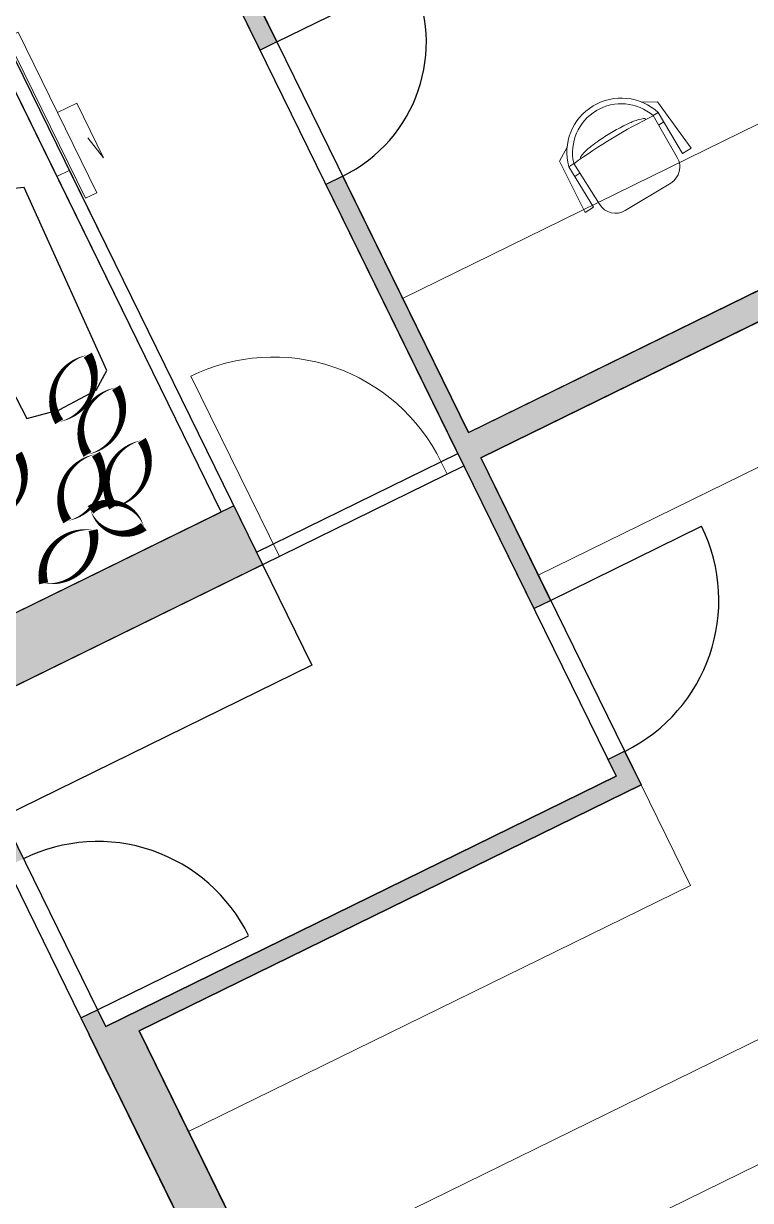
# Model space of a CAD drawing. Header units: millimetres. Extents: x 1754 to 2064, y 960 to 1845.
# Drawn here: x 1913.61 to 1917.5, y 1769.05 to 1775.35 of the extents above; entities that cross this region are included whole.
import ezdxf

# ---------------------------------------------------------------- set-up
doc = ezdxf.new("R2010")
doc.units = ezdxf.units.MM
for name, color, linetype in [('dveře', 3, 'Continuous'), ('okna', 4, 'Continuous'), ('SRAFY', 3, 'Continuous'), ('SRAFY-TERÉN', 252, 'Continuous'), ('STAFAZ', 252, 'Continuous'), ('zariz.predmety', 203, 'Continuous'), ('ZARIZOVAKY', 251, 'Continuous'), ('ZDIVO', 1, 'Continuous')]:
    doc.layers.add(name, color=color, linetype=linetype)
doc.layers.add('FLOATING-WINDOWS', color=2, linetype='Continuous', plot=False)

msp = doc.modelspace()

# ---------------------------------------------------------------- hatches: boundary and pattern name
at = {"layer": 'SRAFY'}
h = msp.add_hatch(color=256, dxfattribs=at)
h.paths.add_polyline_path([(1915.1879, 1776.1608), (1917.1711, 1777.133), (1917.5672, 1776.3248), (1917.9713, 1776.5229), (1917.267, 1777.9596), (1916.863, 1777.7615), (1917.1271, 1777.2227), (1915.0541, 1776.2065), (1915.2302, 1775.8474), (1914.6914, 1775.5833), (1914.8771, 1775.2044), (1914.9669, 1775.2484), (1914.8252, 1775.5375), (1915.364, 1775.8016)])
h.paths.add_polyline_path([(1916.4967, 1779.5309), (1916.0927, 1779.3328), (1916.2247, 1779.0635), (1913.7026, 1777.8271), (1913.613, 1777.7832), (1913.657, 1777.6934), (1916.2687, 1778.9737), (1916.5548, 1778.39), (1916.9589, 1778.5881)])
h.paths.add_polyline_path([(1918.3675, 1775.7148), (1917.9634, 1775.5167), (1918.5136, 1774.3943), (1915.9917, 1773.158), (1915.3191, 1774.5301), (1915.2293, 1774.4861), (1915.9349, 1773.0467), (1916.3421, 1772.2161), (1916.4319, 1772.2601), (1916.0577, 1773.0233), (1918.5798, 1774.2597), (1919.13, 1773.1373), (1919.5339, 1773.3353)])
h = msp.add_hatch(color=256, dxfattribs=at)
h.paths.add_polyline_path([(1914.7364, 1772.7654), (1907.1731, 1769.0577), (1906.4461, 1770.3227), (1906.056, 1770.0985), (1907.8496, 1766.9772), (1908.2398, 1767.2014), (1907.3478, 1768.7536), (1913.1473, 1771.5966), (1913.5214, 1770.8334), (1913.6112, 1770.8774), (1913.2371, 1771.6406), (1914.8904, 1772.4511)])
h.paths.add_polyline_path([(1914.2301, 1769.9557), (1916.9161, 1771.2724), (1916.828, 1771.452), (1916.7382, 1771.408), (1916.7822, 1771.3182), (1914.0514, 1769.9795), (1914.0074, 1770.0693), (1913.9176, 1770.0252), (1913.9616, 1769.9354), (1915.2381, 1767.3315), (1915.4626, 1767.4415)])
h.paths.add_polyline_path([(1908.4889, 1766.7678), (1908.0987, 1766.5436), (1910.4853, 1762.3905), (1910.8902, 1762.589)])
h.paths.add_polyline_path([(1915.4626, 1767.4415), (1915.2381, 1767.3315), (1915.5902, 1766.6132), (1915.8147, 1766.7232)])
h.paths.add_polyline_path([(1919.754, 1772.8864), (1919.3501, 1772.6884), (1921.6246, 1768.0483), (1921.7024, 1767.8894), (1922.1065, 1768.0875)])

# ---------------------------------------------------------------- linework, layer by layer
at = {"layer": 'dveře'}
for p, q in [((1914.9669, 1775.2484), (1915.6853, 1775.6006)), ((1916.4319, 1772.2601), (1917.24, 1772.6563)), ((1914.0074, 1770.0693), (1914.8155, 1770.4654))]:
    msp.add_line(p, q, dxfattribs=at)
for centre, radius, start, end in [((1914.9669, 1775.2484), 0.8, 296.11499, 26.11499), ((1916.4319, 1772.2601), 0.9, 296.11499, 26.11499), ((1914.0074, 1770.0693), 0.9, 26.11499, 116.11499)]:
    msp.add_arc(centre, radius, start, end, dxfattribs=at)
at = {"layer": 'FLOATING-WINDOWS'}
for points in [[(1908.7774, 1777.0832), (1909.3056, 1776.0057), (1912.4034, 1777.5243), (1914.8574, 1772.5185), (1915.9349, 1773.0467), (1912.9527, 1779.13)], [(1915.1879, 1776.1608), (1915.364, 1775.8016), (1914.8252, 1775.5375), (1915.9917, 1773.158), (1918.5136, 1774.3943), (1917.1711, 1777.133)], [(1910.4404, 1773.8613), (1913.4035, 1775.3139), (1914.669, 1772.7324), (1911.7058, 1771.2797)], [(1916.0577, 1773.0233), (1916.9161, 1771.2724), (1914.2301, 1769.9557), (1916.4167, 1765.4953), (1921.6246, 1768.0483), (1918.5798, 1774.2597)], [(1913.2371, 1771.6406), (1915.9679, 1772.9793), (1916.7822, 1771.3182), (1914.0514, 1769.9795)], [(1907.3478, 1768.7536), (1913.1473, 1771.5966), (1913.9176, 1770.0252), (1913.9616, 1769.9354), (1916.1922, 1765.3853), (1910.8018, 1762.7428)]]:
    msp.add_lwpolyline(points, close=True, dxfattribs=at)
at = {"layer": 'okna', "linetype": 'Continuous', "lineweight": 0}
for p, q in [((1913.7557, 1774.5955), (1913.4035, 1775.3139)), ((1913.7925, 1774.8709), (1913.896, 1774.9216)), ((1913.896, 1774.9216), (1914.0396, 1774.6287)), ((1914.0396, 1774.6287), (1913.9549, 1774.7351)), ((1914.2605, 1773.5657), (1913.7557, 1774.5955)), ((1913.7887, 1774.5282), (1913.856, 1774.5612)), ((1914.7364, 1772.7654), (1913.856, 1774.5612)), ((1914.669, 1772.7324), (1914.2605, 1773.5657)), ((1914.9802, 1772.4951), (1914.507, 1773.4604)), ((1915.9349, 1773.0467), (1914.8574, 1772.5185)), ((1915.9679, 1772.9793), (1914.8904, 1772.4511)), ((1915.8451, 1773.0026), (1915.8781, 1772.9353)), ((1914.9802, 1772.4951), (1914.9472, 1772.5625))]:
    msp.add_line(p, q, dxfattribs=at)
msp.add_lwpolyline([(1913.5213, 1775.2705), (1913.582, 1775.3003), (1914.003, 1774.4415), (1913.9423, 1774.4118)], close=True, dxfattribs=at)
msp.add_arc((1914.9472, 1772.5625), 1, 26.11499, 116.11499, dxfattribs=at)
at = {"layer": 'SRAFY-TERÉN'}
msp.add_lwpolyline([(1913.615, 1774.4693), (1913.4526, 1774.4541), (1913.1236, 1774.2072), (1913.628, 1773.2332), (1913.8024, 1773.2806), (1913.9992, 1773.3857), (1914.0574, 1773.4895), (1913.615, 1774.4693)], dxfattribs=at)
at = {"layer": 'STAFAZ'}
for p, q in [((1914.8904, 1772.4511), (1915.1545, 1771.9124)), ((1915.1545, 1771.9124), (1913.5012, 1771.1019))]:
    msp.add_line(p, q, dxfattribs=at)
at = {"layer": 'zariz.predmety', "color": 253, "linetype": 'Continuous', "ltscale": 0.001}
for points in [[(1913.955, 1773.5733, 0, 0, 0.520567), (1913.955, 1773.5733, 0, 0.05, 0.520567), (1913.8019, 1773.2158, 0, 0.05, 0.520567), (1913.955, 1773.5733, 0.05, 0.05, 0)], [(1913.9534, 1773.0411, 0, 0, 0.520567), (1913.9534, 1773.0411, 0, 0.05, 0.520567), (1914.1065, 1773.3987, 0, 0.05, 0.520567), (1913.9534, 1773.0411, 0.05, 0.05, 0)], [(1914.2441, 1773.1165, 0, 0, 0.520567), (1914.2441, 1773.1165, 0, 0.05, 0.520567), (1914.091, 1772.7589, 0, 0.05, 0.520567), (1914.2441, 1773.1165, 0.05, 0.05, 0)], [(1913.5806, 1773.0434, 0, 0, 0.520567), (1913.5806, 1773.0434, 0, 0.05, 0.520567), (1913.4275, 1772.6859, 0, 0.05, 0.520567), (1913.5806, 1773.0434, 0.05, 0.05, 0)], [(1913.9984, 1773.0427, 0, 0, 0.520567), (1913.9984, 1773.0427, 0, 0.05, 0.520567), (1913.8453, 1772.6851, 0, 0.05, 0.520567), (1913.9984, 1773.0427, 0.05, 0.05, 0)], [(1913.9698, 1772.7445, 0, 0, 0.520567), (1913.9698, 1772.7445, 0, 0.05, 0.520567), (1914.2548, 1772.6547, 0, 0.05, 0.520567), (1913.9698, 1772.7445, 0.05, 0.05, 0)], [(1913.7189, 1772.3512, 0, 0, 0.520567), (1913.7189, 1772.3512, 0, 0.05, 0.520567), (1913.9838, 1772.636, 0, 0.05, 0.520567), (1913.7189, 1772.3512, 0.05, 0.05, 0)]]:
    msp.add_lwpolyline(points, format="xyseb", close=True, dxfattribs=at)
at = {"layer": 'ZARIZOVAKY', "linetype": 'Continuous', "lineweight": 0}
for p, q in [((1915.6396, 1773.8764), (1918.1615, 1775.1127)), ((1916.9186, 1774.9264), (1917.0041, 1774.9276)), ((1917.0041, 1774.9276), (1917.1837, 1774.6798)), ((1917.0077, 1774.8707), (1916.9804, 1774.8542)), ((1917.138, 1774.6522), (1917.0077, 1774.8707)), ((1916.9804, 1774.8542), (1917.109, 1774.631)), ((1917.0097, 1774.8033), (1917.0381, 1774.8205)), ((1916.5208, 1774.6858), (1916.48, 1774.6106)), ((1917.1837, 1774.6798), (1917.138, 1774.6522)), ((1916.48, 1774.6106), (1916.6161, 1774.3365)), ((1916.5288, 1774.581), (1916.5561, 1774.5975)), ((1916.6618, 1774.3642), (1916.5288, 1774.581)), ((1916.5561, 1774.5975), (1916.6941, 1774.38)), ((1916.5619, 1774.5294), (1916.5889, 1774.5458)), ((1916.8314, 1774.3462), (1917.0752, 1774.4937)), ((1916.6161, 1774.3365), (1916.6618, 1774.3642)), ((1916.3658, 1772.3948), (1918.8878, 1773.6311)), ((1916.9161, 1771.2724), (1917.1802, 1770.7337)), ((1917.1802, 1770.7337), (1914.4942, 1769.4169)), ((1917.5763, 1769.9255), (1914.8903, 1768.6088)), ((1917.8405, 1769.3868), (1915.2891, 1768.1361))]:
    msp.add_line(p, q, dxfattribs=at)
for centre, radius, start, end in [((1916.8099, 1774.657), 0.2912, 47.21893, 195.12013), ((1916.8099, 1774.657), 0.2607, 49.15733, 192.27073), ((1918.3491, 1772.1123), 3.0641, 116.52785, 125.81085), ((1917.3861, 1773.7045), 1.2316, 117.28013, 121.16913), ((1917.1111, 1774.2376), 0.6317, 111.84983, 117.28103), ((1916.9721, 1774.5842), 0.2583, 99.55433, 111.84873), ((1916.9308, 1774.8297), 0.00938, 31.16333, 99.54743), ((1916.9308, 1774.8297), 0.00937, 20.50213, 31.16333), ((1917.3861, 1773.7045), 1.2316, 121.16943, 125.05853), ((1916.799, 1774.4795), 0.2583, 130.48993, 142.78433), ((1917.0415, 1774.1955), 0.6317, 125.05773, 130.48913), ((1916.6008, 1774.6301), 0.00938, 142.79013, 211.17533), ((1916.6008, 1774.63), 0.00937, 211.14543, 221.80733), ((1917.0234, 1774.5792), 0.1, 301.16933, 31.16933), ((1916.7796, 1774.4317), 0.1, 211.16933, 301.16933)]:
    msp.add_arc(centre, radius, start, end, dxfattribs=at)
at = {"layer": 'ZDIVO'}
for p, q in [((1914.8771, 1775.2044), (1914.6914, 1775.5833)), ((1914.9669, 1775.2484), (1914.8252, 1775.5375)), ((1914.9669, 1775.2484), (1914.8771, 1775.2044)), ((1915.3191, 1774.5301), (1915.2293, 1774.4861)), ((1915.2293, 1774.4861), (1916.3421, 1772.2161)), ((1915.9917, 1773.158), (1915.3191, 1774.5301)), ((1915.9917, 1773.158), (1918.5136, 1774.3943)), ((1916.0577, 1773.0233), (1918.5796, 1774.2596)), ((1916.0577, 1773.0233), (1916.4319, 1772.2601)), ((1914.7364, 1772.7654), (1907.1731, 1769.0577)), ((1914.7364, 1772.7654), (1914.8904, 1772.4511)), ((1914.929, 1772.47), (1913.2371, 1771.6406)), ((1916.3421, 1772.2161), (1916.4319, 1772.2601)), ((1916.7382, 1771.408), (1916.828, 1771.452)), ((1916.7382, 1771.408), (1916.7822, 1771.3182)), ((1916.828, 1771.452), (1916.9161, 1771.2724)), ((1914.0514, 1769.9795), (1916.7822, 1771.3182)), ((1914.2301, 1769.9557), (1916.9161, 1771.2724)), ((1915.1119, 1770.4993), (1914.8874, 1770.3893)), ((1913.9176, 1770.0252), (1914.0074, 1770.0693)), ((1913.9176, 1770.0252), (1913.9616, 1769.9354)), ((1914.0074, 1770.0693), (1914.0514, 1769.9795)), ((1915.4626, 1767.4415), (1914.2301, 1769.9557)), ((1915.2381, 1767.3315), (1913.9616, 1769.9354))]:
    msp.add_line(p, q, dxfattribs=at)

doc.saveas('drawing.dxf')
